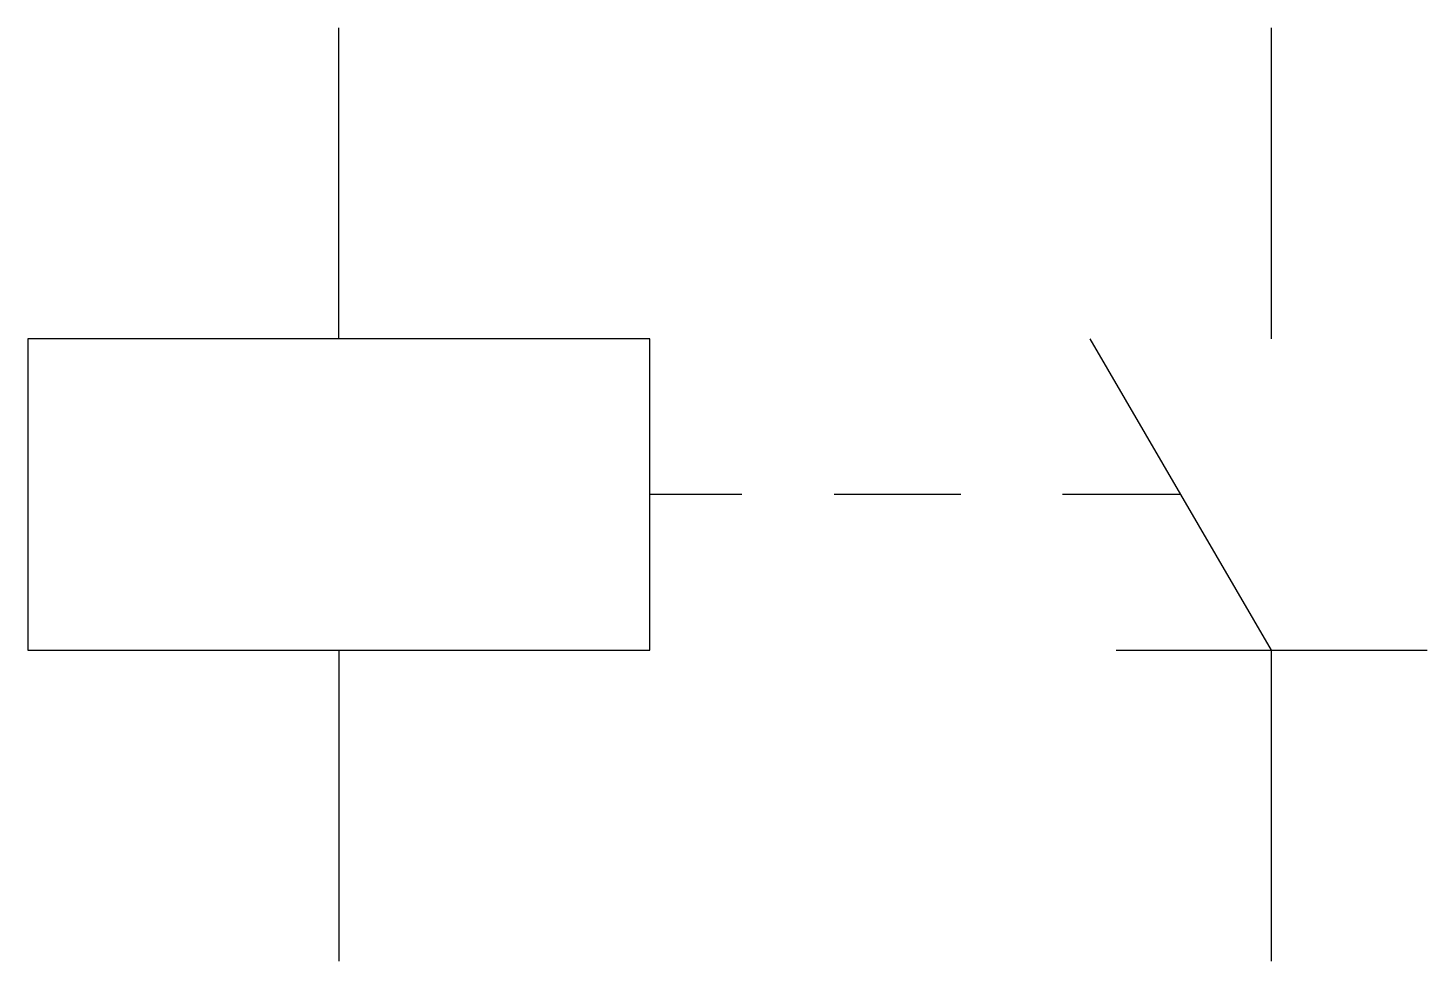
# Model space of a CAD drawing. Header units: millimetres. Extents: x 0 to 22.5, y 0 to 15.
import ezdxf

# ---------------------------------------------------------------- set-up
doc = ezdxf.new("R2010")
doc.units = ezdxf.units.MM
doc.layers.get('0').update_dxf_attribs({"lineweight": 25, "true_color": 0xffffff})

msp = doc.modelspace()

# ---------------------------------------------------------------- linework, layer by layer
for p, q in [((5, 10), (5, 15)), ((20, 10), (20, 15)), ((10, 10), (0, 10)), ((0, 10), (0, 5)), ((10, 5), (10, 10)), ((20, 5), (17.085, 10.003)), ((11.483, 7.502), (10, 7.502)), ((15, 7.502), (12.963, 7.502)), ((18.542, 7.502), (16.638, 7.502)), ((0, 5), (10, 5)), ((5, 5), (5, 0)), ((17.5, 5), (22.5, 5)), ((20, 0), (20, 5))]:
    msp.add_line(p, q)

doc.saveas('drawing.dxf')
